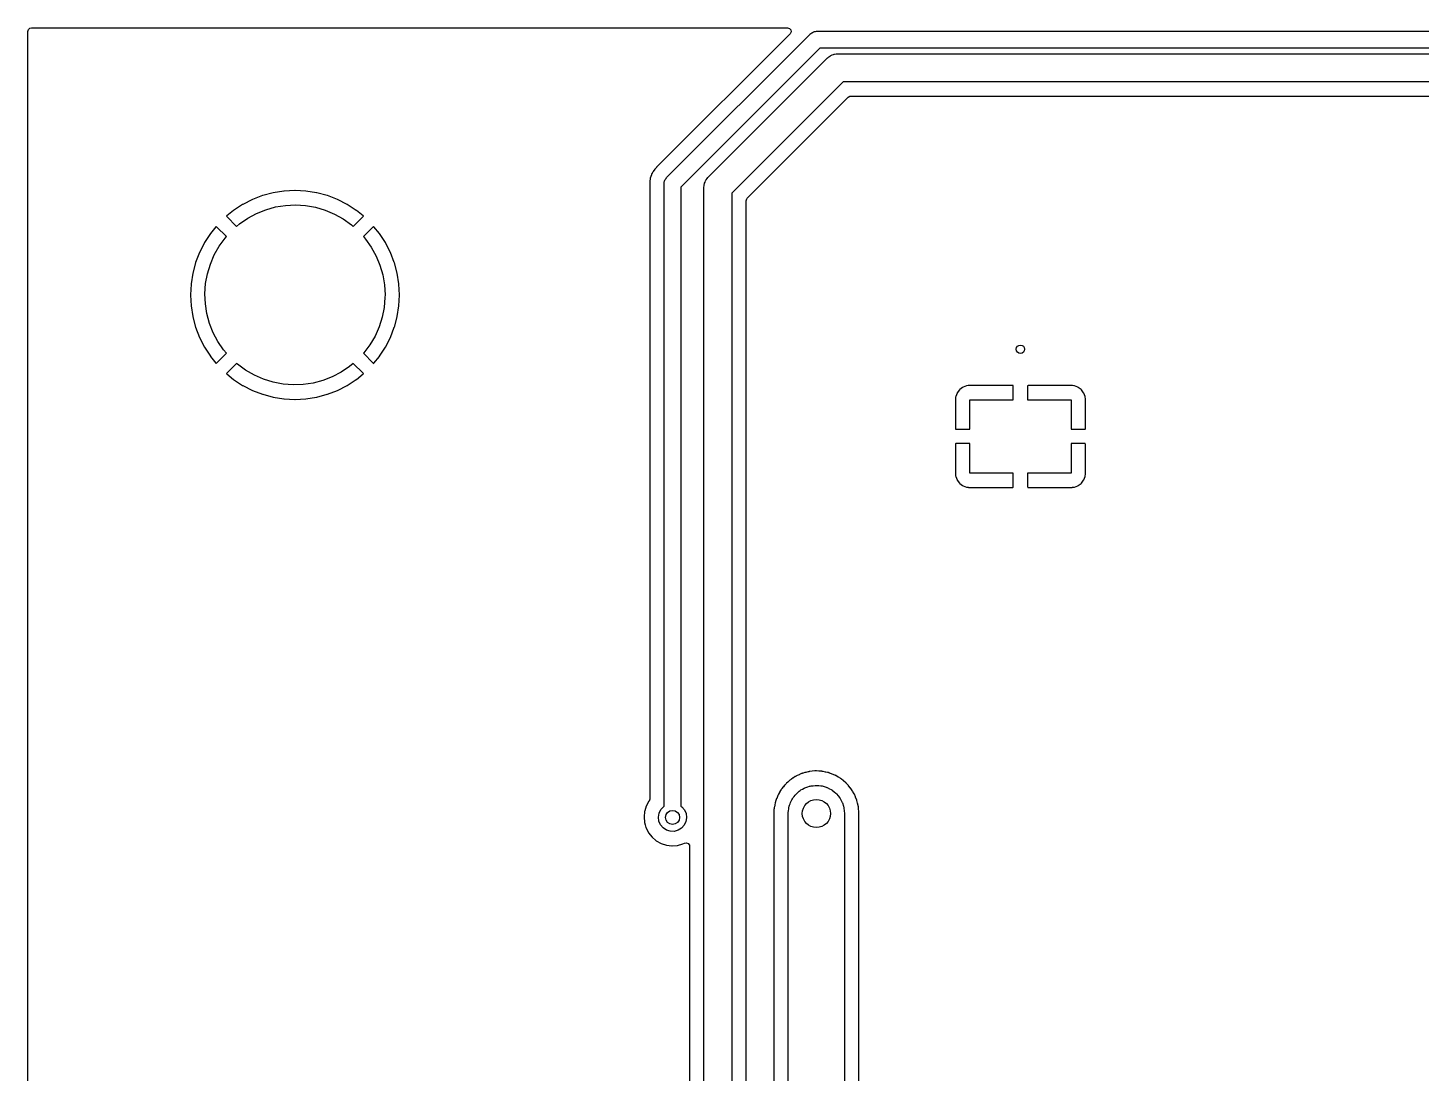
# Model space of a CAD drawing. Extents: x 1.82 to 8.48, y -4.98 to -0.82.
# Drawn here: x 1.82 to 3.769, y -2.283 to -0.82 of the extents above; entities that cross this region are included whole.
import ezdxf

# ---------------------------------------------------------------- set-up
doc = ezdxf.new("R2010")
doc.units = 0
doc.header["$MEASUREMENT"] = 0
doc.layers.add('BLACK', color=7, linetype='CONTINUOUS')

msp = doc.modelspace()

# ---------------------------------------------------------------- linework, layer by layer
at = {"layer": 'BLACK', "linetype": 'CONTINUOUS'}
for p, q in [((1.82002, -0.82498), (1.82081, -0.8223)), ((1.82002, -4.97502), (1.82002, -0.82498)), ((1.82081, -0.8223), (1.82292, -0.82047)), ((1.82292, -0.82047), (1.82498, -0.82002)), ((1.82498, -0.82002), (2.88283, -0.82002)), ((2.88634, -0.82849), (2.6997, -1.01513)), ((2.7136, -1.02954), (2.91488, -0.82826)), ((2.88283, -0.82002), (2.88551, -0.82081)), ((2.88551, -0.82081), (2.88734, -0.82292)), ((2.88658, -0.82823), (2.88634, -0.82849)), ((2.88774, -0.82569), (2.88658, -0.82823)), ((2.88734, -0.82292), (2.88774, -0.82569)), ((2.91488, -0.82826), (2.91518, -0.82801)), ((2.91518, -0.82801), (2.91529, -0.82786)), ((2.91529, -0.82786), (2.91556, -0.8277)), ((2.91556, -0.8277), (2.91666, -0.8268)), ((2.91666, -0.8268), (2.91786, -0.82628)), ((2.91786, -0.82628), (2.91898, -0.82559)), ((2.91898, -0.82559), (2.91983, -0.82544)), ((2.91983, -0.82544), (2.92063, -0.82509)), ((2.92063, -0.82509), (2.92194, -0.82504)), ((2.92194, -0.82504), (2.92323, -0.8248)), ((2.92323, -0.8248), (7.00787, -0.8248)), ((2.92812, -0.84842), (2.73376, -1.04279)), ((7.00298, -0.84842), (2.92812, -0.84842)), ((2.9454, -0.85792), (2.94723, -0.85709)), ((2.94723, -0.85709), (2.94802, -0.85698)), ((2.94802, -0.85698), (2.94876, -0.85671)), ((2.94876, -0.85671), (2.95077, -0.85658)), ((2.95077, -0.85658), (2.95276, -0.8563)), ((2.95276, -0.8563), (6.7815, -0.8563)), ((2.77151, -1.02939), (2.93884, -0.86206)), ((2.93884, -0.86206), (2.93901, -0.8619)), ((2.93901, -0.8619), (2.94063, -0.86071)), ((2.94063, -0.86071), (2.94215, -0.8594)), ((2.94215, -0.8594), (2.94287, -0.85907)), ((2.94287, -0.85907), (2.94351, -0.8586)), ((2.94351, -0.8586), (2.9454, -0.85792)), ((2.96091, -0.89567), (2.80512, -1.05146)), ((6.77334, -0.89567), (2.96091, -0.89567)), ((2.96775, -0.91714), (2.9702, -0.9158)), ((2.9702, -0.9158), (2.97126, -0.91569)), ((2.97126, -0.91569), (6.763, -0.91569)), ((2.82659, -1.0583), (2.96775, -0.91714)), ((2.69051, -1.03255), (2.69023, -1.03376)), ((2.6906, -1.03206), (2.69051, -1.03255)), ((2.69078, -1.03064), (2.6906, -1.03206)), ((2.69081, -1.03036), (2.69078, -1.03064)), ((2.69078, -1.03064), (2.69078, -1.03064)), ((2.69127, -1.02912), (2.69081, -1.03036)), ((2.69144, -1.02854), (2.69127, -1.02912)), ((2.69167, -1.02752), (2.69144, -1.02854)), ((2.69174, -1.02725), (2.69167, -1.02752)), ((2.69167, -1.02752), (2.69167, -1.02752)), ((2.69186, -1.027), (2.69174, -1.02725)), ((2.69248, -1.02572), (2.69186, -1.027)), ((2.69186, -1.027), (2.69186, -1.027)), ((2.69267, -1.02525), (2.69248, -1.02572)), ((2.69316, -1.02391), (2.69267, -1.02525)), ((2.69326, -1.02365), (2.69316, -1.02391)), ((2.69316, -1.02391), (2.69316, -1.02391)), ((2.69397, -1.02254), (2.69326, -1.02365)), ((2.69427, -1.02201), (2.69397, -1.02254)), ((2.69472, -1.02107), (2.69427, -1.02201)), ((2.69484, -1.02082), (2.69472, -1.02107)), ((2.69472, -1.02107), (2.69472, -1.02107)), ((2.69591, -1.01949), (2.69484, -1.02082)), ((2.6962, -1.01908), (2.69591, -1.01949)), ((2.69713, -1.01765), (2.6962, -1.01908)), ((2.69966, -1.01517), (2.69713, -1.01765)), ((2.6997, -1.01513), (2.69966, -1.01517)), ((2.71085, -1.03438), (2.71115, -1.03311)), ((2.71115, -1.03311), (2.71164, -1.03239)), ((2.71164, -1.03239), (2.71197, -1.03158)), ((2.71197, -1.03158), (2.71286, -1.03062)), ((2.71286, -1.03062), (2.7136, -1.02954)), ((2.76864, -1.03322), (2.76898, -1.0325)), ((2.76898, -1.0325), (2.77031, -1.03099)), ((2.77031, -1.03099), (2.77151, -1.02939)), ((2.16318, -1.05074), (2.14865, -1.05464)), ((2.16344, -1.05069), (2.16318, -1.05074)), ((2.17829, -1.04834), (2.16344, -1.05069)), ((2.17855, -1.04831), (2.17829, -1.04834)), ((2.19357, -1.04752), (2.17855, -1.04831)), ((2.19383, -1.04752), (2.19357, -1.04752)), ((2.20885, -1.04831), (2.19383, -1.04752)), ((2.20911, -1.04834), (2.20885, -1.04831)), ((2.22397, -1.05069), (2.20911, -1.04834)), ((2.22422, -1.05074), (2.22397, -1.05069)), ((2.23875, -1.05464), (2.22422, -1.05074)), ((2.69011, -1.04085), (2.6901, -1.04135)), ((2.6901, -1.04135), (2.69011, -1.0414)), ((2.69012, -1.03734), (2.69011, -1.04085)), ((2.69011, -1.0414), (2.69012, -1.04146)), ((2.69013, -1.03449), (2.69012, -1.03581)), ((2.69012, -1.03581), (2.69012, -1.03584)), ((2.69012, -1.03584), (2.69012, -1.03588)), ((2.69012, -1.03588), (2.69012, -1.03732)), ((2.69012, -1.03732), (2.69012, -1.03734)), ((2.69012, -1.04146), (2.69012, -1.89908)), ((2.69023, -1.03376), (2.69013, -1.03421)), ((2.69013, -1.03421), (2.69013, -1.03449)), ((2.69013, -1.03449), (2.69013, -1.03449)), ((2.71014, -1.03789), (2.71018, -1.0375)), ((2.71014, -1.90912), (2.71014, -1.03789)), ((2.71015, -1.03732), (2.71022, -1.03701)), ((2.71018, -1.0375), (2.71015, -1.03732)), ((2.71022, -1.03701), (2.71036, -1.0356)), ((2.71036, -1.0356), (2.71085, -1.03438)), ((2.73376, -1.04279), (2.73376, -1.90914)), ((2.76575, -1.04307), (2.76606, -1.04108)), ((2.76575, -1.04331), (2.76575, -1.04307)), ((2.76575, -2.75151), (2.76575, -1.04331)), ((2.76606, -1.04108), (2.76621, -1.03908)), ((2.76621, -1.03908), (2.76649, -1.03834)), ((2.76649, -1.03834), (2.76661, -1.03755)), ((2.76661, -1.03755), (2.76746, -1.03573)), ((2.76746, -1.03573), (2.76817, -1.03385)), ((2.76817, -1.03385), (2.76864, -1.03322)), ((2.80512, -1.05146), (2.80512, -2.75153)), ((2.1205, -1.06717), (2.10788, -1.07536)), ((2.12072, -1.06704), (2.1205, -1.06717)), ((2.13413, -1.06021), (2.12072, -1.06704)), ((2.13436, -1.06011), (2.13413, -1.06021)), ((2.14841, -1.05472), (2.13436, -1.06011)), ((2.14865, -1.05464), (2.14841, -1.05472)), ((2.1531, -1.07444), (2.16665, -1.07066)), ((2.16665, -1.07066), (2.18053, -1.06841)), ((2.18053, -1.06841), (2.19458, -1.06772)), ((2.19458, -1.06772), (2.20862, -1.0686)), ((2.20862, -1.0686), (2.22247, -1.07105)), ((2.22247, -1.07105), (2.23596, -1.07502)), ((2.239, -1.05472), (2.23875, -1.05464)), ((2.25304, -1.06011), (2.239, -1.05472)), ((2.25328, -1.06021), (2.25304, -1.06011)), ((2.26668, -1.06704), (2.25328, -1.06021)), ((2.2669, -1.06717), (2.26668, -1.06704)), ((2.27952, -1.07536), (2.2669, -1.06717)), ((2.82514, -1.06181), (2.82593, -1.05913)), ((2.82514, -2.73895), (2.82514, -1.06181)), ((2.82593, -1.05913), (2.82659, -1.0583)), ((2.09827, -1.08313), (2.09794, -1.08361)), ((2.09794, -1.08361), (2.09819, -1.08405)), ((2.09819, -1.08405), (2.1121, -1.09796)), ((2.10767, -1.07552), (2.09827, -1.08313)), ((2.10788, -1.07536), (2.10767, -1.07552)), ((2.11614, -1.09442), (2.12769, -1.0864)), ((2.12769, -1.0864), (2.14006, -1.07971)), ((2.14006, -1.07971), (2.1531, -1.07444)), ((2.23596, -1.07502), (2.24893, -1.08047)), ((2.24893, -1.08047), (2.26121, -1.08733)), ((2.26121, -1.08733), (2.27264, -1.09552)), ((2.27533, -1.09793), (2.28918, -1.08408)), ((2.27973, -1.07552), (2.27952, -1.07536)), ((2.28916, -1.08316), (2.27973, -1.07552)), ((2.28946, -1.08357), (2.28916, -1.08316)), ((2.28918, -1.08408), (2.28946, -1.08357)), ((2.07536, -1.10788), (2.06717, -1.1205)), ((2.07552, -1.10767), (2.07536, -1.10788)), ((2.08316, -1.09824), (2.07552, -1.10767)), ((2.08357, -1.09794), (2.08316, -1.09824)), ((2.08408, -1.09822), (2.08357, -1.09794)), ((2.09791, -1.11206), (2.08408, -1.09822)), ((2.1121, -1.09796), (2.11614, -1.09442)), ((2.27264, -1.09552), (2.27533, -1.09793)), ((2.30335, -1.09819), (2.28945, -1.11209)), ((2.30379, -1.09794), (2.30335, -1.09819)), ((2.30427, -1.09827), (2.30379, -1.09794)), ((2.31188, -1.10767), (2.30427, -1.09827)), ((2.31204, -1.10788), (2.31188, -1.10767)), ((2.32023, -1.1205), (2.31204, -1.10788)), ((2.06704, -1.12072), (2.06021, -1.13413)), ((2.06717, -1.1205), (2.06704, -1.12072)), ((2.08086, -1.13768), (2.0878, -1.12545)), ((2.0878, -1.12545), (2.09607, -1.11408)), ((2.09607, -1.11408), (2.09791, -1.11206)), ((2.28945, -1.11209), (2.29243, -1.11545)), ((2.29243, -1.11545), (2.30054, -1.12694)), ((2.30054, -1.12694), (2.30732, -1.13926)), ((2.32036, -1.12072), (2.32023, -1.1205)), ((2.32719, -1.13413), (2.32036, -1.12072)), ((2.05464, -1.14865), (2.05074, -1.16318)), ((2.05472, -1.14841), (2.05464, -1.14865)), ((2.06011, -1.13436), (2.05472, -1.14841)), ((2.06021, -1.13413), (2.06011, -1.13436)), ((2.07531, -1.15061), (2.08086, -1.13768)), ((2.30732, -1.13926), (2.31268, -1.15227)), ((2.32729, -1.13436), (2.32719, -1.13413)), ((2.33268, -1.14841), (2.32729, -1.13436)), ((2.33276, -1.14865), (2.33268, -1.14841)), ((2.33666, -1.16318), (2.33276, -1.14865)), ((2.05069, -1.16344), (2.04834, -1.17829)), ((2.05074, -1.16318), (2.05069, -1.16344)), ((2.06871, -1.17791), (2.07125, -1.16408)), ((2.07125, -1.16408), (2.07531, -1.15061)), ((2.31268, -1.15227), (2.31655, -1.16579)), ((2.31655, -1.16579), (2.3189, -1.17966)), ((2.33671, -1.16344), (2.33666, -1.16318)), ((2.33906, -1.17829), (2.33671, -1.16344)), ((2.04831, -1.17855), (2.04752, -1.19357)), ((2.04834, -1.17829), (2.04831, -1.17855)), ((2.06773, -1.19194), (2.06871, -1.17791)), ((2.3189, -1.17966), (2.31969, -1.1937)), ((2.33909, -1.17855), (2.33906, -1.17829)), ((2.33988, -1.19357), (2.33909, -1.17855)), ((2.04752, -1.19357), (2.04752, -1.19383)), ((2.04752, -1.19383), (2.04831, -1.20885)), ((2.06832, -1.20599), (2.06773, -1.19194)), ((2.07047, -1.21989), (2.06832, -1.20599)), ((2.31964, -1.19722), (2.31846, -1.21123)), ((2.31969, -1.1937), (2.31964, -1.19722)), ((2.33909, -1.20885), (2.33988, -1.19383)), ((2.33988, -1.19383), (2.33988, -1.19357)), ((2.04831, -1.20885), (2.04834, -1.20911)), ((2.04834, -1.20911), (2.05069, -1.22397)), ((2.05069, -1.22397), (2.05074, -1.22422)), ((2.05074, -1.22422), (2.05464, -1.23875)), ((2.07416, -1.23347), (2.07047, -1.21989)), ((2.31573, -1.22503), (2.31147, -1.23844)), ((2.31846, -1.21123), (2.31573, -1.22503)), ((2.33276, -1.23875), (2.33666, -1.22422)), ((2.33666, -1.22422), (2.33671, -1.22397)), ((2.33671, -1.22397), (2.33906, -1.20911)), ((2.33906, -1.20911), (2.33909, -1.20885)), ((2.05464, -1.23875), (2.05472, -1.239)), ((2.05472, -1.239), (2.06011, -1.25304)), ((2.07934, -1.24655), (2.07416, -1.23347)), ((2.08594, -1.25896), (2.07934, -1.24655)), ((2.31147, -1.23844), (2.30575, -1.25129)), ((2.32729, -1.25304), (2.33268, -1.239)), ((2.33268, -1.239), (2.33276, -1.23875)), ((2.06011, -1.25304), (2.06021, -1.25328)), ((2.06021, -1.25328), (2.06704, -1.26668)), ((2.06704, -1.26668), (2.06717, -1.2669)), ((2.06717, -1.2669), (2.07536, -1.27952)), ((2.09388, -1.27057), (2.08594, -1.25896)), ((2.29864, -1.26342), (2.29021, -1.27468)), ((2.30575, -1.25129), (2.29864, -1.26342)), ((2.31204, -1.27952), (2.32023, -1.2669)), ((2.32023, -1.2669), (2.32036, -1.26668)), ((2.32036, -1.26668), (2.32719, -1.25328)), ((2.32719, -1.25328), (2.32729, -1.25304)), ((2.07536, -1.27952), (2.07552, -1.27973)), ((2.07552, -1.27973), (2.08313, -1.28913)), ((2.08405, -1.28921), (2.09796, -1.2753)), ((2.09796, -1.2753), (2.09388, -1.27057)), ((2.29021, -1.27468), (2.28954, -1.2754)), ((2.28954, -1.2754), (2.30332, -1.28918)), ((2.30424, -1.28916), (2.31188, -1.27973)), ((2.31188, -1.27973), (2.31204, -1.27952)), ((2.08313, -1.28913), (2.08361, -1.28946)), ((2.08361, -1.28946), (2.08405, -1.28921)), ((2.09822, -1.30332), (2.09794, -1.30383)), ((2.09794, -1.30383), (2.09824, -1.30424)), ((2.11203, -1.28951), (2.09822, -1.30332)), ((2.09824, -1.30424), (2.10767, -1.31188)), ((2.1134, -1.29077), (2.11203, -1.28951)), ((2.12472, -1.29912), (2.1134, -1.29077)), ((2.1369, -1.30615), (2.12472, -1.29912)), ((2.25821, -1.30192), (2.24575, -1.30843)), ((2.26987, -1.29405), (2.25821, -1.30192)), ((2.27529, -1.28944), (2.26987, -1.29405)), ((2.28921, -1.30335), (2.27529, -1.28944)), ((2.27973, -1.31188), (2.28913, -1.30427)), ((2.28913, -1.30427), (2.28946, -1.30379)), ((2.28946, -1.30379), (2.28921, -1.30335)), ((2.30332, -1.28918), (2.30383, -1.28946)), ((2.30383, -1.28946), (2.30424, -1.28916)), ((2.10767, -1.31188), (2.10788, -1.31204)), ((2.10788, -1.31204), (2.1205, -1.32023)), ((2.1205, -1.32023), (2.12072, -1.32036)), ((2.12072, -1.32036), (2.13413, -1.32719)), ((2.14979, -1.31178), (2.1369, -1.30615)), ((2.16322, -1.31594), (2.14979, -1.31178)), ((2.17704, -1.31858), (2.16322, -1.31594)), ((2.19106, -1.31966), (2.17704, -1.31858)), ((2.20512, -1.31917), (2.19106, -1.31966)), ((2.21903, -1.31711), (2.20512, -1.31917)), ((2.23263, -1.31352), (2.21903, -1.31711)), ((2.24575, -1.30843), (2.23263, -1.31352)), ((2.25328, -1.32719), (2.26668, -1.32036)), ((2.26668, -1.32036), (2.2669, -1.32023)), ((2.2669, -1.32023), (2.27952, -1.31204)), ((2.27952, -1.31204), (2.27973, -1.31188)), ((3.12781, -1.32304), (3.12379, -1.32605)), ((3.12842, -1.3227), (3.12781, -1.32304)), ((3.13317, -1.32093), (3.12842, -1.3227)), ((3.13377, -1.32078), (3.13317, -1.32093)), ((3.13577, -1.32057), (3.13377, -1.32078)), ((3.13604, -1.32055), (3.13577, -1.32057)), ((3.19813, -1.32055), (3.13604, -1.32055)), ((3.19843, -1.32062), (3.19813, -1.32055)), ((3.19849, -1.32066), (3.19843, -1.32062)), ((3.19866, -1.32126), (3.19849, -1.32066)), ((3.19866, -1.34055), (3.19866, -1.32126)), ((3.21873, -1.32078), (3.21866, -1.32108)), ((3.21866, -1.32108), (3.21866, -1.34055)), ((3.21877, -1.32073), (3.21873, -1.32078)), ((3.21937, -1.32055), (3.21877, -1.32073)), ((3.28129, -1.32055), (3.21937, -1.32055)), ((3.28155, -1.32057), (3.28129, -1.32055)), ((3.28356, -1.32078), (3.28155, -1.32057)), ((3.28416, -1.32093), (3.28356, -1.32078)), ((3.2889, -1.3227), (3.28416, -1.32093)), ((3.28951, -1.32304), (3.2889, -1.3227)), ((3.29353, -1.32605), (3.28951, -1.32304)), ((2.13413, -1.32719), (2.13436, -1.32729)), ((2.13436, -1.32729), (2.14841, -1.33268)), ((2.14841, -1.33268), (2.14865, -1.33276)), ((2.14865, -1.33276), (2.16318, -1.33666)), ((2.16318, -1.33666), (2.16344, -1.33671)), ((2.16344, -1.33671), (2.17829, -1.33906)), ((2.17829, -1.33906), (2.17855, -1.33909)), ((2.17855, -1.33909), (2.19357, -1.33988)), ((2.19357, -1.33988), (2.19383, -1.33988)), ((2.19383, -1.33988), (2.20885, -1.33909)), ((2.20885, -1.33909), (2.20911, -1.33906)), ((2.20911, -1.33906), (2.22397, -1.33671)), ((2.22397, -1.33671), (2.22422, -1.33666)), ((2.22422, -1.33666), (2.23875, -1.33276)), ((2.23875, -1.33276), (2.239, -1.33268)), ((2.239, -1.33268), (2.25304, -1.32729)), ((2.25304, -1.32729), (2.25328, -1.32719)), ((3.11781, -1.33852), (3.1178, -1.33879)), ((3.1178, -1.33879), (3.1178, -1.38102)), ((3.11803, -1.33652), (3.11781, -1.33852)), ((3.11817, -1.33592), (3.11803, -1.33652)), ((3.11995, -1.33118), (3.11817, -1.33592)), ((3.12028, -1.33056), (3.11995, -1.33118)), ((3.1233, -1.32655), (3.12028, -1.33056)), ((3.12379, -1.32605), (3.1233, -1.32655)), ((3.1378, -1.38173), (3.1378, -1.34055)), ((3.1378, -1.34055), (3.19866, -1.34055)), ((3.21866, -1.34055), (3.27953, -1.34055)), ((3.27953, -1.34055), (3.27953, -1.38173)), ((3.29403, -1.32655), (3.29353, -1.32605)), ((3.29704, -1.33056), (3.29403, -1.32655)), ((3.29737, -1.33118), (3.29704, -1.33056)), ((3.29915, -1.33592), (3.29737, -1.33118)), ((3.2993, -1.33652), (3.29915, -1.33592)), ((3.29951, -1.33852), (3.2993, -1.33652)), ((3.29953, -1.33879), (3.29951, -1.33852)), ((3.29953, -1.3812), (3.29953, -1.33879)), ((3.1178, -1.38102), (3.11797, -1.38162)), ((3.11797, -1.38162), (3.11803, -1.38167)), ((3.11803, -1.38167), (3.11833, -1.38173)), ((3.11833, -1.38173), (3.1378, -1.38173)), ((3.27953, -1.38173), (3.29881, -1.38173)), ((3.29881, -1.38173), (3.29941, -1.38156)), ((3.29941, -1.38156), (3.29946, -1.3815)), ((3.29946, -1.3815), (3.29953, -1.3812)), ((3.11786, -1.40196), (3.1178, -1.40227)), ((3.1178, -1.40227), (3.1178, -1.44467)), ((3.11791, -1.40191), (3.11786, -1.40196)), ((3.11851, -1.40173), (3.11791, -1.40191)), ((3.1378, -1.40173), (3.11851, -1.40173)), ((3.1378, -1.44291), (3.1378, -1.40173)), ((3.29899, -1.40173), (3.27953, -1.40173)), ((3.27953, -1.40173), (3.27953, -1.44291)), ((3.2993, -1.4018), (3.29899, -1.40173)), ((3.29935, -1.40185), (3.2993, -1.4018)), ((3.29953, -1.40245), (3.29935, -1.40185)), ((3.29953, -1.44467), (3.29953, -1.40245)), ((3.1178, -1.44467), (3.11781, -1.44494)), ((3.11781, -1.44494), (3.11803, -1.44694)), ((3.11803, -1.44694), (3.11817, -1.44754)), ((3.11817, -1.44754), (3.11995, -1.45229)), ((3.11995, -1.45229), (3.12028, -1.4529)), ((3.12028, -1.4529), (3.1233, -1.45692)), ((3.1233, -1.45692), (3.12379, -1.45741)), ((3.12379, -1.45741), (3.12781, -1.46042)), ((3.12781, -1.46042), (3.12842, -1.46076)), ((3.12842, -1.46076), (3.13317, -1.46254)), ((3.19866, -1.44291), (3.1378, -1.44291)), ((3.19866, -1.46238), (3.19866, -1.44291)), ((3.27953, -1.44291), (3.21866, -1.44291)), ((3.21866, -1.44291), (3.21866, -1.4622)), ((3.28416, -1.46254), (3.2889, -1.46076)), ((3.2889, -1.46076), (3.28951, -1.46042)), ((3.28951, -1.46042), (3.29353, -1.45741)), ((3.29353, -1.45741), (3.29403, -1.45692)), ((3.29403, -1.45692), (3.29704, -1.4529)), ((3.29704, -1.4529), (3.29737, -1.45229)), ((3.29737, -1.45229), (3.29915, -1.44754)), ((3.29915, -1.44754), (3.2993, -1.44694)), ((3.2993, -1.44694), (3.29951, -1.44494)), ((3.29951, -1.44494), (3.29953, -1.44467)), ((3.13317, -1.46254), (3.13377, -1.46268)), ((3.13377, -1.46268), (3.13577, -1.4629)), ((3.13577, -1.4629), (3.13604, -1.46291)), ((3.13604, -1.46291), (3.19795, -1.46291)), ((3.19795, -1.46291), (3.19855, -1.46274)), ((3.19855, -1.46274), (3.1986, -1.46268)), ((3.1986, -1.46268), (3.19866, -1.46238)), ((3.21866, -1.4622), (3.21884, -1.4628)), ((3.21884, -1.4628), (3.21889, -1.46285)), ((3.21889, -1.46285), (3.21919, -1.46291)), ((3.21919, -1.46291), (3.28129, -1.46291)), ((3.28129, -1.46291), (3.28155, -1.4629)), ((3.28155, -1.4629), (3.28356, -1.46268)), ((3.28356, -1.46268), (3.28416, -1.46254)), ((2.88821, -1.8711), (2.88746, -1.87174)), ((2.89088, -1.86946), (2.88821, -1.8711)), ((2.89108, -1.86933), (2.89088, -1.86946)), ((2.89363, -1.8676), (2.89108, -1.86933)), ((2.8938, -1.86748), (2.89363, -1.8676)), ((2.89363, -1.8676), (2.89363, -1.8676)), ((2.89483, -1.867), (2.8938, -1.86748)), ((2.89532, -1.86674), (2.89483, -1.867)), ((2.89618, -1.86621), (2.89532, -1.86674)), ((2.89636, -1.86614), (2.89618, -1.86621)), ((2.89918, -1.86497), (2.89636, -1.86614)), ((2.89636, -1.86614), (2.89636, -1.86614)), ((2.89937, -1.86488), (2.89918, -1.86497)), ((2.90228, -1.86353), (2.89937, -1.86488)), ((2.90246, -1.86345), (2.90228, -1.86353)), ((2.90228, -1.86353), (2.90228, -1.86353)), ((2.90344, -1.86317), (2.90246, -1.86345)), ((2.90399, -1.86298), (2.90344, -1.86317)), ((2.90482, -1.86263), (2.90399, -1.86298)), ((2.90708, -1.86209), (2.90482, -1.86263)), ((2.90808, -1.86185), (2.90708, -1.86209)), ((2.90827, -1.8618), (2.90808, -1.86185)), ((2.91001, -1.86131), (2.90827, -1.8618)), ((2.91166, -1.86084), (2.91001, -1.86131)), ((2.91185, -1.86082), (2.91166, -1.86084)), ((2.91256, -1.86074), (2.91185, -1.86082)), ((2.91185, -1.86082), (2.91185, -1.86082)), ((2.91315, -1.86063), (2.91256, -1.86074)), ((2.91327, -1.8606), (2.91315, -1.86063)), ((2.91391, -1.86045), (2.91327, -1.8606)), ((2.9141, -1.86044), (2.91391, -1.86045)), ((2.91736, -1.86018), (2.9141, -1.86044)), ((2.9141, -1.86044), (2.9141, -1.86044)), ((2.91754, -1.86016), (2.91736, -1.86018)), ((2.92095, -1.85977), (2.91754, -1.86016)), ((2.92115, -1.85974), (2.92095, -1.85977)), ((2.92095, -1.85977), (2.92095, -1.85977)), ((2.92135, -1.85975), (2.92115, -1.85974)), ((2.92194, -1.85978), (2.92135, -1.85975)), ((2.92135, -1.85975), (2.92135, -1.85975)), ((2.92256, -1.85977), (2.92194, -1.85978)), ((2.92303, -1.85973), (2.92256, -1.85977)), ((2.92323, -1.85972), (2.92303, -1.85973)), ((2.92303, -1.85973), (2.92303, -1.85973)), ((2.92679, -1.86), (2.92323, -1.85972)), ((2.92695, -1.86001), (2.92679, -1.86)), ((2.9283, -1.86007), (2.92695, -1.86001)), ((2.9305, -1.86017), (2.9283, -1.86007)), ((2.9307, -1.86018), (2.9305, -1.86017)), ((2.9305, -1.86017), (2.9305, -1.86017)), ((2.93089, -1.86022), (2.9307, -1.86018)), ((2.93137, -1.86032), (2.93089, -1.86022)), ((2.93089, -1.86022), (2.93089, -1.86022)), ((2.93199, -1.86041), (2.93137, -1.86032)), ((2.93255, -1.86045), (2.93199, -1.86041)), ((2.93274, -1.8605), (2.93255, -1.86045)), ((2.93612, -1.86131), (2.93274, -1.8605)), ((2.93274, -1.8605), (2.93274, -1.8605)), ((2.93627, -1.86134), (2.93612, -1.86131)), ((2.93871, -1.86185), (2.93627, -1.86134)), ((2.94005, -1.86213), (2.93871, -1.86185)), ((2.94024, -1.8622), (2.94005, -1.86213)), ((2.94058, -1.86234), (2.94024, -1.8622)), ((2.94024, -1.8622), (2.94024, -1.8622)), ((2.9412, -1.86253), (2.94058, -1.86234)), ((2.94164, -1.86263), (2.9412, -1.86253)), ((2.94182, -1.86271), (2.94164, -1.86263)), ((2.94513, -1.86408), (2.94182, -1.86271)), ((2.94525, -1.86413), (2.94513, -1.86408)), ((2.94897, -1.86556), (2.94525, -1.86413)), ((2.94937, -1.86579), (2.94897, -1.86556)), ((2.94997, -1.86608), (2.94937, -1.86579)), ((2.95009, -1.86614), (2.94997, -1.86608)), ((2.95027, -1.86621), (2.95009, -1.86614)), ((2.95359, -1.86824), (2.95027, -1.86621)), ((2.95368, -1.8683), (2.95359, -1.86824)), ((2.95423, -1.86862), (2.95368, -1.8683)), ((2.95723, -1.87036), (2.95423, -1.86862)), ((2.95739, -1.87049), (2.95723, -1.87036)), ((2.9575, -1.87058), (2.95739, -1.87049)), ((2.95739, -1.87049), (2.95739, -1.87049)), ((2.95806, -1.87098), (2.9575, -1.87058)), ((2.95824, -1.8711), (2.95806, -1.87098)), ((2.96063, -1.87313), (2.95824, -1.8711)), ((2.87161, -1.88986), (2.87015, -1.89225)), ((2.87175, -1.88961), (2.87161, -1.88986)), ((2.87305, -1.88719), (2.87175, -1.88961)), ((2.87314, -1.88701), (2.87305, -1.88719)), ((2.87305, -1.88719), (2.87305, -1.88719)), ((2.87404, -1.88584), (2.87314, -1.88701)), ((2.87433, -1.88542), (2.87404, -1.88584)), ((2.87493, -1.88444), (2.87433, -1.88542)), ((2.87503, -1.88427), (2.87493, -1.88444)), ((2.87493, -1.88444), (2.87493, -1.88444)), ((2.87692, -1.88206), (2.87503, -1.88427)), ((2.87709, -1.88185), (2.87692, -1.88206)), ((2.87883, -1.87958), (2.87709, -1.88185)), ((2.87895, -1.87942), (2.87883, -1.87958)), ((2.87883, -1.87958), (2.87883, -1.87958)), ((2.87994, -1.87849), (2.87895, -1.87942)), ((2.8803, -1.8781), (2.87994, -1.87849)), ((2.88098, -1.87731), (2.8803, -1.8781)), ((2.8811, -1.87717), (2.88098, -1.87731)), ((2.88125, -1.87704), (2.8811, -1.87717)), ((2.8834, -1.87521), (2.88125, -1.87704)), ((2.88125, -1.87704), (2.88125, -1.87704)), ((2.88359, -1.87504), (2.8834, -1.87521)), ((2.88575, -1.87299), (2.88359, -1.87504)), ((2.88589, -1.87286), (2.88575, -1.87299)), ((2.88575, -1.87299), (2.88575, -1.87299)), ((2.88693, -1.87215), (2.88589, -1.87286)), ((2.88736, -1.87182), (2.88693, -1.87215)), ((2.88746, -1.87174), (2.88736, -1.87182)), ((2.89568, -1.89116), (2.89758, -1.88963)), ((2.89758, -1.88963), (2.89921, -1.8881)), ((2.89921, -1.8881), (2.90046, -1.88732)), ((2.90046, -1.88732), (2.90167, -1.88635)), ((2.90167, -1.88635), (2.90397, -1.88515)), ((2.90397, -1.88515), (2.90597, -1.88391)), ((2.90597, -1.88391), (2.90723, -1.88344)), ((2.90723, -1.88344), (2.90848, -1.88279)), ((2.90848, -1.88279), (2.91112, -1.88201)), ((2.91112, -1.88201), (2.91344, -1.88116)), ((2.91344, -1.88116), (2.91463, -1.88098)), ((2.91463, -1.88098), (2.91585, -1.88062)), ((2.91585, -1.88062), (2.91875, -1.88035)), ((2.91875, -1.88035), (2.92131, -1.87997)), ((2.92131, -1.87997), (2.92238, -1.88002)), ((2.92238, -1.88002), (2.9235, -1.87992)), ((2.9235, -1.87992), (2.92656, -1.88024)), ((2.92656, -1.88024), (2.92925, -1.88038)), ((2.92925, -1.88038), (2.93016, -1.88062)), ((2.93016, -1.88062), (2.93114, -1.88073)), ((2.93114, -1.88073), (2.93425, -1.88169)), ((2.93425, -1.88169), (2.93695, -1.88239)), ((2.93695, -1.88239), (2.93768, -1.88275)), ((2.93768, -1.88275), (2.93848, -1.883)), ((2.93848, -1.883), (2.94152, -1.88464)), ((2.94152, -1.88464), (2.94409, -1.8859)), ((2.94409, -1.8859), (2.94462, -1.88632)), ((2.94462, -1.88632), (2.94524, -1.88665)), ((2.94524, -1.88665), (2.94806, -1.88899)), ((2.94806, -1.88899), (2.95038, -1.89078)), ((2.95038, -1.89078), (2.95073, -1.89119)), ((2.96128, -1.87369), (2.96063, -1.87313)), ((2.96135, -1.87375), (2.96128, -1.87369)), ((2.96462, -1.87643), (2.96135, -1.87375)), ((2.96477, -1.8766), (2.96462, -1.87643)), ((2.96507, -1.8769), (2.96477, -1.8766)), ((2.96521, -1.87704), (2.96507, -1.8769)), ((2.96507, -1.8769), (2.96507, -1.8769)), ((2.96535, -1.87717), (2.96521, -1.87704)), ((2.96548, -1.87731), (2.96535, -1.87717)), ((2.96801, -1.88027), (2.96548, -1.87731)), ((2.96548, -1.87731), (2.96548, -1.87731)), ((2.96806, -1.88033), (2.96801, -1.88027)), ((2.97094, -1.8836), (2.96806, -1.88033)), ((2.97104, -1.88377), (2.97094, -1.8836)), ((2.97108, -1.88381), (2.97104, -1.88377)), ((2.97119, -1.88398), (2.97108, -1.88381)), ((2.9713, -1.88413), (2.97119, -1.88398)), ((2.97142, -1.88427), (2.9713, -1.88413)), ((2.97324, -1.88724), (2.97142, -1.88427)), ((2.97361, -1.88784), (2.97324, -1.88724)), ((2.97364, -1.88788), (2.97361, -1.88784)), ((2.97603, -1.89169), (2.97364, -1.88788)), ((2.6852, -1.90922), (2.68325, -1.91537)), ((2.68528, -1.90899), (2.6852, -1.90922)), ((2.6852, -1.90922), (2.6852, -1.90922)), ((2.68903, -1.90216), (2.68528, -1.90899)), ((2.68919, -1.90198), (2.68903, -1.90216)), ((2.68925, -1.90188), (2.68919, -1.90198)), ((2.69012, -1.89908), (2.68925, -1.90188)), ((2.7055, -1.9139), (2.70919, -1.90971)), ((2.70919, -1.90971), (2.71014, -1.90912)), ((2.73376, -1.90914), (2.73489, -1.90987)), ((2.73489, -1.90987), (2.73853, -1.9141)), ((2.86439, -1.90997), (2.86431, -1.91094)), ((2.86443, -1.90978), (2.86439, -1.90997)), ((2.86499, -1.90747), (2.86443, -1.90978)), ((2.86443, -1.90978), (2.86443, -1.90978)), ((2.86505, -1.90716), (2.86499, -1.90747)), ((2.86552, -1.90447), (2.86505, -1.90716)), ((2.86558, -1.90429), (2.86552, -1.90447)), ((2.86607, -1.90286), (2.86558, -1.90429)), ((2.86558, -1.90429), (2.86558, -1.90429)), ((2.8662, -1.90241), (2.86607, -1.90286)), ((2.86657, -1.90088), (2.8662, -1.90241)), ((2.8676, -1.8984), (2.86657, -1.90088)), ((2.86771, -1.89812), (2.8676, -1.8984)), ((2.86863, -1.89544), (2.86771, -1.89812)), ((2.86938, -1.89404), (2.86863, -1.89544)), ((2.86959, -1.89359), (2.86938, -1.89404)), ((2.87015, -1.89225), (2.86959, -1.89359)), ((2.88472, -1.91111), (2.88532, -1.90921)), ((2.88532, -1.90921), (2.8857, -1.90739)), ((2.8857, -1.90739), (2.88644, -1.90568)), ((2.88644, -1.90568), (2.88704, -1.90378)), ((2.88704, -1.90378), (2.88807, -1.90191)), ((2.88807, -1.90191), (2.88886, -1.90008)), ((2.88886, -1.90008), (2.88985, -1.89867)), ((2.88985, -1.89867), (2.89074, -1.89705)), ((2.89074, -1.89705), (2.89221, -1.8953)), ((2.89221, -1.8953), (2.89343, -1.89357)), ((2.89343, -1.89357), (2.89459, -1.89247)), ((2.89459, -1.89247), (2.89568, -1.89116)), ((2.95073, -1.89119), (2.95116, -1.89155)), ((2.95116, -1.89155), (2.95364, -1.89459)), ((2.95364, -1.89459), (2.95556, -1.89682)), ((2.95556, -1.89682), (2.95575, -1.89718)), ((2.95575, -1.89718), (2.95602, -1.8975)), ((2.95602, -1.8975), (2.95803, -1.90129)), ((2.95803, -1.90129), (2.95941, -1.90378)), ((2.95941, -1.90378), (2.9595, -1.90404)), ((2.9595, -1.90404), (2.95963, -1.90429)), ((2.95963, -1.90429), (2.96106, -1.90902)), ((2.96106, -1.90902), (2.96179, -1.91137)), ((2.97611, -1.89187), (2.97603, -1.89169)), ((2.97613, -1.89191), (2.97611, -1.89187)), ((2.97622, -1.89209), (2.97613, -1.89191)), ((2.97631, -1.89225), (2.97622, -1.89209)), ((2.97793, -1.89617), (2.97631, -1.89225)), ((2.97795, -1.8962), (2.97793, -1.89617)), ((2.97977, -1.90048), (2.97795, -1.8962)), ((2.97981, -1.90068), (2.97977, -1.90048)), ((2.97983, -1.90073), (2.97981, -1.90068)), ((2.97985, -1.90078), (2.97983, -1.90073)), ((2.97989, -1.90088), (2.97985, -1.90078)), ((2.98088, -1.90503), (2.97989, -1.90088)), ((2.98204, -1.90977), (2.98088, -1.90503)), ((2.98206, -1.90993), (2.98204, -1.90977)), ((2.98207, -1.90997), (2.98206, -1.90993)), ((2.9823, -1.91296), (2.98207, -1.90997)), ((2.68292, -1.91641), (2.68206, -1.92415)), ((2.68206, -1.92415), (2.68208, -1.92439)), ((2.68208, -1.92439), (2.68266, -1.93129)), ((2.68325, -1.91537), (2.68292, -1.91641)), ((2.70227, -1.92446), (2.70312, -1.91895)), ((2.70299, -1.93), (2.70227, -1.92446)), ((2.70312, -1.91895), (2.7055, -1.9139)), ((2.73853, -1.9141), (2.74084, -1.91918)), ((2.74163, -1.92519), (2.7407, -1.93069)), ((2.74084, -1.91918), (2.74163, -1.9247)), ((2.74163, -1.9247), (2.74163, -1.92519)), ((2.86382, -1.91715), (2.86365, -1.91929)), ((2.86365, -1.91929), (2.86367, -1.91949)), ((2.86367, -1.91949), (2.86382, -1.92143)), ((2.86384, -1.91676), (2.86382, -1.91715)), ((2.86382, -1.92143), (2.86384, -1.92182)), ((2.86388, -1.91405), (2.86384, -1.91491)), ((2.86384, -1.91491), (2.86384, -1.91504)), ((2.86384, -1.91504), (2.86384, -1.91676)), ((2.86384, -1.92182), (2.86384, -3.00484)), ((2.86389, -1.91389), (2.86388, -1.91405)), ((2.86388, -1.91405), (2.86388, -1.91405)), ((2.8642, -1.9121), (2.86389, -1.91389)), ((2.86426, -1.91165), (2.8642, -1.9121)), ((2.86431, -1.91094), (2.86426, -1.91165)), ((2.88386, -1.91874), (2.88391, -1.91832)), ((2.88388, -1.91892), (2.88386, -1.91874)), ((2.88386, -1.91929), (2.88388, -1.91892)), ((2.88386, -3.01519), (2.88386, -1.91929)), ((2.88391, -1.91832), (2.88407, -1.91518)), ((2.88407, -1.91518), (2.88448, -1.91323)), ((2.88448, -1.91323), (2.88472, -1.91111)), ((2.96179, -1.91137), (2.96181, -1.91151)), ((2.96181, -1.91151), (2.96185, -1.91164)), ((2.96185, -1.91164), (2.9626, -1.91929)), ((2.9626, -1.91929), (2.9626, -3.0315)), ((2.98237, -1.91383), (2.9823, -1.91296)), ((2.98237, -1.91384), (2.98237, -1.91383)), ((2.9825, -1.91537), (2.98237, -1.91384)), ((2.98262, -1.91689), (2.9825, -1.91537)), ((2.98262, -1.91694), (2.98262, -1.91689)), ((2.98262, -1.91702), (2.98262, -1.91694)), ((2.9828, -1.91929), (2.98262, -1.91702)), ((2.98262, -1.92182), (2.98263, -1.92143)), ((2.98262, -3.02834), (2.98262, -1.92182)), ((2.98263, -1.92143), (2.98279, -1.91949)), ((2.98279, -1.91949), (2.9828, -1.91929)), ((2.68266, -1.93129), (2.68271, -1.93191)), ((2.68271, -1.93191), (2.6836, -1.93501)), ((2.6836, -1.93501), (2.68472, -1.93892)), ((2.68472, -1.93892), (2.68485, -1.93939)), ((2.68485, -1.93939), (2.68496, -1.93961)), ((2.68496, -1.93961), (2.68825, -1.946)), ((2.68825, -1.946), (2.68841, -1.94632)), ((2.68841, -1.94632), (2.69325, -1.95242)), ((2.70524, -1.93511), (2.70299, -1.93)), ((2.70883, -1.93938), (2.70524, -1.93511)), ((2.71347, -1.94247), (2.70883, -1.93938)), ((2.7188, -1.94414), (2.71347, -1.94247)), ((2.72438, -1.94424), (2.7188, -1.94414)), ((2.72977, -1.94277), (2.72438, -1.94424)), ((2.73452, -1.93985), (2.72977, -1.94277)), ((2.73827, -1.93571), (2.73452, -1.93985)), ((2.7407, -1.93069), (2.73827, -1.93571)), ((2.69325, -1.95242), (2.69343, -1.95258)), ((2.69343, -1.95258), (2.69343, -1.95258)), ((2.69343, -1.95258), (2.69874, -1.95709)), ((2.69874, -1.95709), (2.69918, -1.95747)), ((2.69918, -1.95747), (2.70598, -1.96126)), ((2.70598, -1.96126), (2.71338, -1.96367)), ((2.71338, -1.96367), (2.72111, -1.96459)), ((2.72111, -1.96459), (2.72135, -1.96457)), ((2.72135, -1.96457), (2.72864, -1.96401)), ((2.72135, -1.96457), (2.72135, -1.96457)), ((2.72864, -1.96401), (2.72888, -1.964)), ((2.72864, -1.96401), (2.72864, -1.96401)), ((2.72888, -1.964), (2.73638, -1.9619)), ((2.73638, -1.9619), (2.73659, -1.96179)), ((2.73659, -1.96179), (2.73853, -1.96081)), ((2.73659, -1.96179), (2.73659, -1.96179)), ((2.73853, -1.96081), (2.74128, -1.96031)), ((2.74128, -1.96031), (2.74387, -1.96137)), ((2.74387, -1.96137), (2.74547, -1.96366)), ((2.74547, -1.96366), (2.74573, -1.96524)), ((2.74573, -1.96524), (2.74573, -2.73895))]:
    msp.add_line(p, q, dxfattribs=at)
at = {"layer": 'BLACK'}
for centre, radius in [((3.20866, -1.26969), 0.00591), ((2.92323, -1.91929), 0.01969), ((2.72195, -1.9247), 0.00984)]:
    msp.add_circle(centre, radius, dxfattribs=at)

doc.saveas('drawing.dxf')
